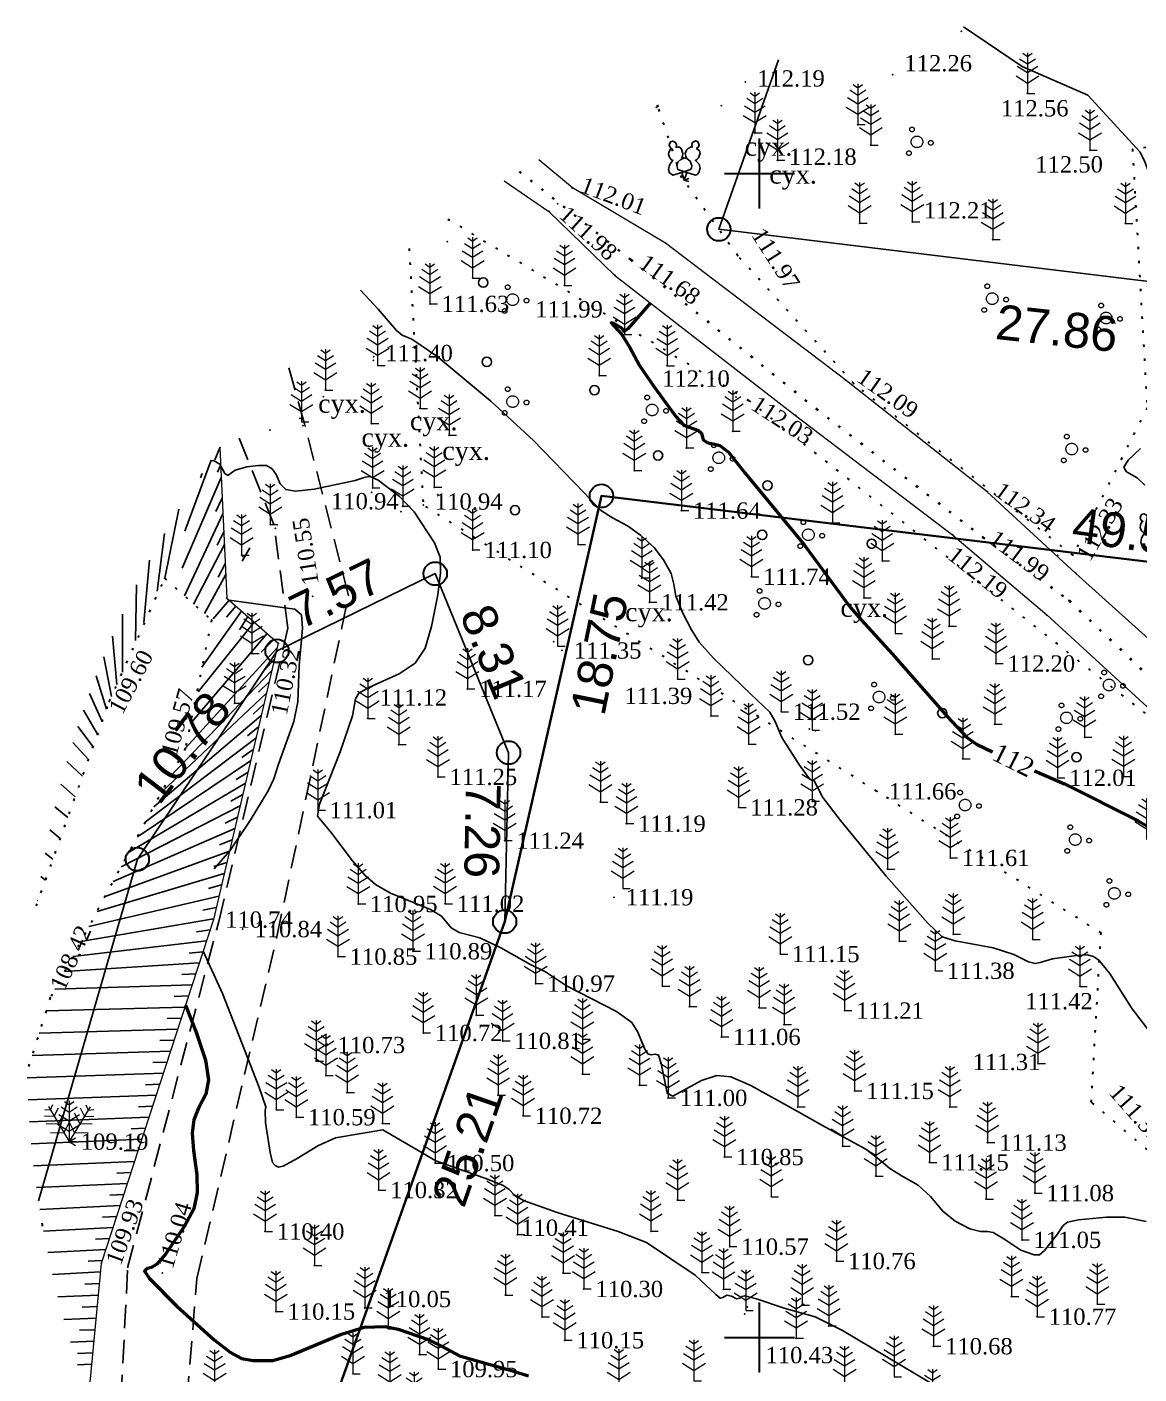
# Model space of a CAD drawing. Header units: millimetres. Extents: x 5405518.5 to 5405606.2, y 5524768.7 to 5524856.3.
# Drawn here: x 5405518.5 to 5405566.3, y 5524798.4 to 5524856.3 of the extents above; entities that cross this region are included whole.
import ezdxf
from ezdxf.enums import TextEntityAlignment as Align

# ---------------------------------------------------------------- set-up
doc = ezdxf.new("R2010")
doc.units = ezdxf.units.MM
for name, pattern in [('0', [0]), ('DASHEDX2', [1.5, 1, -0.5]), ('HIDDEN', [0.5, 0, -0.5]), ('суцільна', [50, 50, 0])]:
    doc.linetypes.add(name, pattern=pattern)
for name, color, linetype, lineweight in [('11900000', 1, 'Continuous', 30), ('31661000', 7, 'Continuous', 0), ('Контур', 7, 'HIDDEN', 30), ('рельеф', 7, 'Continuous', 0), ('ТОЧКИ', 7, 'Continuous', 30), ('усл. знак', 7, 'суцільна', 20)]:
    doc.layers.add(name, color=color, linetype=linetype, lineweight=lineweight)
for name, color, linetype in [('вис_1_1', 170, 'Continuous'), ('горизонт_1', 12, 'Continuous'), ('горизонтали', 42, 'Continuous'), ('дороги', 7, 'Continuous'), ('Ділянки_Межі', 10, 'Continuous'), ('надписи', 7, 'Continuous'), ('отметки', 7, 'Continuous'), ('промеры', 185, 'Continuous'), ('Растительность', 7, 'Continuous')]:
    doc.layers.add(name, color=color, linetype=linetype)
doc.styles.get("Standard").update_dxf_attribs({"font": 'arial.ttf'})
doc.styles.add('times', font='times.ttf')
doc.linetypes.add('канава 0', pattern='A,0.9,0,["|",Standard,S=0.25,R=0,X=0,Y=0],0.1', length=1)

# ---------------------------------------------------------------- blocks, each defined once
blk = doc.blocks.new('A$C2ACB5305')
at = {"layer": 'Растительность'}
blk.add_lwpolyline([(0.2, 0), (0.2, 0), (0, 0), (0, 0.35), (-0.4, 0.35), (-0.5, 0.5), (-0.5, 0.65), (-0.4, 0.8), (-0.3, 0.9), (-0.2, 0.95), (-0.25, 1), (-0.3, 1.1), (-0.3, 1.25), (-0.25, 1.35), (-0.15, 1.45), (-0.1, 1.45), (-0.15, 1.55), (-0.15, 1.65), (-0.05, 1.75), (0.05, 1.75), (0.15, 1.65), (0.15, 1.55), (0.1, 1.45), (0.25, 1.4), (0.3, 1.3), (0.3, 1.1), (0.25, 1), (0.2, 0.95), (0.4, 0.85), (0.5, 0.7), (0.5, 0.5), (0.45, 0.4), (0.4, 0.35), (0, 0.35)], dxfattribs=at)
blk = doc.blocks.new('A$C51FE15A3')
at = {"layer": 'Растительность', "color": 94, "lineweight": 0}
for points in [[(0, 1.75), (0, 0), (0.319, 0)], [(-0.447, 1.172), (0, 0.895), (0.447, 1.172)], [(-0.343, 1.489), (0, 1.267), (0.343, 1.489)], [(-0.201, 1.726), (0, 1.584), (0.201, 1.726)], [(-0.493, 0.753), (0, 0.444), (0.493, 0.753)]]:
    blk.add_lwpolyline(points, dxfattribs=at)
blk = doc.blocks.new('A$C72385B22')
at = {"layer": 'усл. знак'}
for centre, radius in [((-0.02, 1.49), 0.25), ((0, 0), 0.625), ((-1.29, -0.64), 0.25), ((1.28, -0.76), 0.25)]:
    blk.add_circle(centre, radius, dxfattribs=at)

msp = doc.modelspace()

# ---------------------------------------------------------------- linework, layer by layer
at = {"layer": '11900000', "color": 0, "linetype": '0', "lineweight": 15, "ltscale": 0.7}
for points in [[(5405550, 5524848.496), (5405550, 5524851.504)], [(5405550, 5524848.496), (5405550, 5524851.504)], [(5405550, 5524848.496), (5405550, 5524851.504)], [(5405550, 5524848.496), (5405550, 5524851.504)], [(5405550, 5524848.496), (5405550, 5524851.504)], [(5405550, 5524848.496), (5405550, 5524851.504)], [(5405550, 5524848.496), (5405550, 5524851.504)], [(5405550, 5524848.496), (5405550, 5524851.504)], [(5405548.496, 5524850), (5405551.504, 5524850)], [(5405548.496, 5524850), (5405551.504, 5524850)], [(5405548.496, 5524850), (5405551.504, 5524850)], [(5405548.496, 5524850), (5405551.504, 5524850)], [(5405548.496, 5524850), (5405551.504, 5524850)], [(5405548.496, 5524850), (5405551.504, 5524850)], [(5405548.496, 5524850), (5405551.504, 5524850)], [(5405548.496, 5524850), (5405551.504, 5524850)], [(5405550, 5524798.496), (5405550, 5524801.504)], [(5405550, 5524798.496), (5405550, 5524801.504)], [(5405550, 5524798.496), (5405550, 5524801.504)], [(5405550, 5524798.496), (5405550, 5524801.504)], [(5405550, 5524798.496), (5405550, 5524801.504)], [(5405550, 5524798.496), (5405550, 5524801.504)], [(5405550, 5524798.496), (5405550, 5524801.504)], [(5405550, 5524798.496), (5405550, 5524801.504)], [(5405548.496, 5524800), (5405551.504, 5524800)], [(5405548.496, 5524800), (5405551.504, 5524800)], [(5405548.496, 5524800), (5405551.504, 5524800)], [(5405548.496, 5524800), (5405551.504, 5524800)], [(5405548.496, 5524800), (5405551.504, 5524800)], [(5405548.496, 5524800), (5405551.504, 5524800)], [(5405548.496, 5524800), (5405551.504, 5524800)], [(5405548.496, 5524800), (5405551.504, 5524800)]]:
    msp.add_lwpolyline(points, dxfattribs=at)
at = {"layer": '11900000', "linetype": '0', "lineweight": 15, "ltscale": 0.7}
for points in [[(5405550, 5524848.496), (5405550, 5524851.504)], [(5405550, 5524848.496), (5405550, 5524851.504)], [(5405548.496, 5524850), (5405551.504, 5524850)], [(5405548.496, 5524850), (5405551.504, 5524850)], [(5405548.496, 5524850), (5405551.504, 5524850)], [(5405548.496, 5524850), (5405551.504, 5524850)], [(5405550, 5524798.496), (5405550, 5524801.504)], [(5405550, 5524798.496), (5405550, 5524801.504)], [(5405548.496, 5524800), (5405551.504, 5524800)], [(5405548.496, 5524800), (5405551.504, 5524800)], [(5405548.496, 5524800), (5405551.504, 5524800)], [(5405548.496, 5524800), (5405551.504, 5524800)]]:
    msp.add_lwpolyline(points, dxfattribs=at)
at = {"layer": '11900000', "color": 7}
for points in [[(5405550, 5524848.5, 0), (5405550, 5524851.5, 0)], [(5405550, 5524848.5, 0), (5405550, 5524851.5, 0)], [(5405548.5, 5524850, 0), (5405551.5, 5524850, 0)], [(5405548.5, 5524850, 0), (5405551.5, 5524850, 0)], [(5405550, 5524798.5, 0), (5405550, 5524801.5, 0)], [(5405550, 5524798.5, 0), (5405550, 5524801.5, 0)], [(5405548.5, 5524800, 0), (5405551.5, 5524800, 0)], [(5405548.5, 5524800, 0), (5405551.5, 5524800, 0)]]:
    msp.add_polyline3d(points, dxfattribs=at)
at = {"layer": '31661000', "color": 7, "lineweight": 20, "elevation": 2.35}
msp.add_lwpolyline([(5405526.82, 5524838.22), (5405527.11, 5524831.76), (5405529.32, 5524829.82)], dxfattribs=at)
at = {"layer": 'вис_1_1', "color": 7}
for p in [(5405541.96, 5524849.38, 112.01), (5405541.33, 5524848.71, 111.75), (5405540.95, 5524848.37, 111.98), (5405536.59, 5524847.07, 111.88), (5405545.96, 5524847.01, 111.95), (5405544.47, 5524846.3, 111.68), (5405537.67, 5524845.51, 111.83), (5405541.62, 5524845.19, 111.99), (5405543.77, 5524845.64, 111.98), (5405535.84, 5524844.4, 111.63), (5405544.2, 5524843.09, 112), (5405533.41, 5524841.97, 111.39), (5405546.03, 5524841.74, 112.1), (5405543.11, 5524841.32, 111.84), (5405553.67, 5524841.15, 112.19), (5405531.26, 5524840.42, 111.3), (5405548.99, 5524840.4, 112.08), (5405551.55, 5524839.61, 112.11), (5405552.44, 5524839.89, 111.85), (5405528.97, 5524838.98, 111.07), (5405530.38, 5524839.17, 111.27), (5405548.85, 5524838.93, 112.08), (5405526.82, 5524838.22, 111.04), (5405546.86, 5524838.21, 111.96), (5405544.62, 5524837.24, 111.71), (5405533.34, 5524836.31, 110.94), (5405536.17, 5524836.21, 111.1), (5405559.78, 5524836.33, 112.34), (5405534.6, 5524835.48, 110.96), (5405546.64, 5524835.52, 111.64), (5405529.2, 5524834.76, 110.87), (5405553.13, 5524835, 112.14), (5405558.29, 5524834.48, 112.19), (5405559.59, 5524834.38, 111.99), (5405527.79, 5524833.55, 110.89), (5405537.67, 5524833.83, 111.1), (5405542.2, 5524834.07, 111.35), (5405555.27, 5524833.36, 112.08), (5405524.45, 5524832.61, 110.27), (5405544.94, 5524832.63, 111.4), (5405549.65, 5524832.68, 111.74), (5405559.14, 5524832.45, 112.2), (5405563.59, 5524832.82, 112.26), (5405530.8, 5524831.83, 110.55), (5405527.11, 5524831.76, 110.55), (5405545.27, 5524831.58, 111.42), (5405554.48, 5524831.77, 112.07), (5405555.82, 5524831.74, 112.07), (5405563.3, 5524831.66, 112), (5405526.46, 5524830.82, 110.1), (5405562.34, 5524831.04, 112.25), (5405558.14, 5524830.55, 112.19), (5405529.32, 5524829.82, 110.32), (5405541.15, 5524829.89, 111.28), (5405541.52, 5524829.51, 111.35), (5405528.19, 5524829.38, 110.01), (5405557.42, 5524829.15, 112.12), (5405560.15, 5524828.95, 112.2), (5405537.45, 5524827.86, 111.17), (5405546.48, 5524828.28, 111.39), (5405522.07, 5524827.33, 109.6), (5405527.45, 5524827.24, 109.93), (5405547.91, 5524826.7, 111.36), (5405550.93, 5524826.88, 111.52), (5405533.17, 5524826.59, 111.12), (5405552.14, 5524826.14, 111.59), (5405552.39, 5524826.07, 111.55), (5405560.1, 5524826.34, 112.11), (5405534.5, 5524825.47, 111.2), (5405549.53, 5524825.49, 111.41), (5405555.83, 5524825.91, 111.78), (5405563.96, 5524825.78, 112.13), (5405525.33, 5524825.3, 109.57), (5405558.73, 5524824.86, 111.93), (5405536.18, 5524824.08, 111.25), (5405562.8, 5524824.04, 112.01), (5405565.63, 5524824.09, 112.09), (5405555.05, 5524823.46, 111.66), (5405531.03, 5524822.65, 111.01), (5405543.16, 5524823, 111.23), (5405549.1, 5524822.77, 111.28), (5405552.26, 5524823.03, 111.47), (5405544.28, 5524822.07, 111.19), (5405539.05, 5524821.34, 111.24), (5405558.19, 5524820.6, 111.61), (5405555.49, 5524820.12, 111.52), (5405532.76, 5524818.62, 110.95), (5405536.49, 5524818.63, 111.02), (5405543.75, 5524818.91, 111.19), (5405526.54, 5524817.95, 110.74), (5405527.8, 5524817.54, 110.84), (5405564.67, 5524817.38, 111.55), (5405556, 5524817.02, 111.42), (5405558.32, 5524817.32, 111.53), (5405561.73, 5524817.1, 111.55), (5405531.89, 5524816.36, 110.85), (5405535.11, 5524816.59, 110.89), (5405550.89, 5524816.47, 111.15), (5405557.55, 5524815.75, 111.38), (5405540.38, 5524815.2, 110.97), (5405545.82, 5524815.09, 111.14), (5405563.76, 5524815.08, 111.42), (5405519.53, 5524814.6, 108.42), (5405546.99, 5524814.21, 111.08), (5405549.98, 5524814.16, 111.14), (5405553.65, 5524814.04, 111.21), (5405537.83, 5524813.84, 110.93), (5405551.05, 5524813.44, 111.14), (5405535.55, 5524813.08, 110.72), (5405538.96, 5524812.74, 110.81), (5405548.36, 5524812.91, 111.06), (5405530.95, 5524811.87, 110.73), (5405561.96, 5524811.76, 111.31), (5405531.37, 5524811.25, 110.64), (5405542.39, 5524811.31, 110.76), (5405532.28, 5524810.52, 110.58), (5405538.77, 5524810.4, 110.66), (5405544.84, 5524810.83, 110.94), (5405554.08, 5524810.59, 111.15), (5405546.07, 5524810.29, 111), (5405551.64, 5524809.9, 111.01), (5405558.17, 5524809.9, 111.18), (5405564.25, 5524810.11, 111.31), (5405529.24, 5524809.78, 110.58), (5405530.1, 5524809.46, 110.59), (5405539.84, 5524809.52, 110.72), (5405533.8, 5524809.19, 110.5), (5405520.34, 5524808.41, 109.19), (5405553.57, 5524808.21, 110.98), (5405559.79, 5524808.37, 111.13), (5405548.49, 5524807.75, 110.85), (5405557.3, 5524807.52, 111.15), (5405536.06, 5524807.49, 110.5), (5405554.99, 5524806.93, 110.93), (5405533.63, 5524806.33, 110.32), (5405546.47, 5524805.9, 110.65), (5405550.5, 5524806.04, 110.82), (5405559.73, 5524805.94, 111.09), (5405561.82, 5524806.2, 111.08), (5405538.63, 5524805.23, 110.39), (5405528.76, 5524804.55, 110.4), (5405539.6, 5524804.42, 110.41), (5405545.33, 5524804.56, 110.53), (5405561.27, 5524804.19, 111.05), (5405548.71, 5524803.9, 110.57), (5405521.72, 5524803.17, 109.93), (5405530.88, 5524803.09, 110.25), (5405553.3, 5524803.28, 110.76), (5405524.34, 5524802.76, 110.04), (5405541.56, 5524802.76, 110.32), (5405547.52, 5524802.79, 110.51), (5405539.08, 5524801.82, 110.19), (5405542.45, 5524802.08, 110.3), (5405548.45, 5524802.07, 110.53), (5405560.82, 5524801.75, 110.81), (5405533.04, 5524801.27, 110.05), (5405549.47, 5524801.3, 110.48), (5405551.83, 5524801.39, 110.52), (5405564.51, 5524801.43, 110.86), (5405529.22, 5524801.11, 110.15), (5405540.65, 5524800.88, 110.15), (5405549.36, 5524801.01, 110.35), (5405561.92, 5524800.89, 110.77), (5405534.05, 5524800.37, 109.99), (5405552.97, 5524800.49, 110.48), (5405541.63, 5524799.88, 110.15), (5405551.57, 5524799.96, 110.43), (5405557.47, 5524799.62, 110.68), (5405535.39, 5524799.26, 109.95), (5405532.53, 5524798.44, 109.86), (5405536.2, 5524798.64, 109.95)]:
    msp.add_point(p, dxfattribs=at)
at = {"layer": 'горизонт_1', "color": 32}
for points in [[(5405566.37, 5524838.18, 112.5), (5405565.83, 5524837.68, 112.5), (5405565.65, 5524837.38, 112.5), (5405565.77, 5524837.19, 112.5), (5405566.22, 5524836.93, 112.5), (5405566.55, 5524836.61, 112.5)], [(5405526.421, 5524837.659, 111), (5405526.54, 5524837.67, 111), (5405526.82, 5524837.51, 111), (5405527.03, 5524837.11, 111), (5405527.16, 5524837.03, 111), (5405527.47, 5524837.25, 111), (5405527.97, 5524837.4, 111), (5405528.48, 5524837.46, 111), (5405528.82, 5524837.45, 111), (5405529.06, 5524837.32, 111), (5405529.23, 5524837.07, 111), (5405529.41, 5524836.67, 111), (5405529.65, 5524836.43, 111), (5405530.07, 5524836.35, 111), (5405530.87, 5524836.44, 111), (5405532.63, 5524836.81, 111), (5405533.06, 5524836.95, 111), (5405533.27, 5524836.99, 111), (5405533.62, 5524836.82, 111), (5405534.53, 5524836.12, 111), (5405535.16, 5524835.46, 111), (5405536.04, 5524834.14, 111), (5405536.28, 5524833.52, 111), (5405536.3, 5524832.84, 111), (5405536.18, 5524831.9, 111), (5405535.91, 5524830.54, 111), (5405535.63, 5524829.61, 111), (5405535.2, 5524828.97, 111), (5405534.52, 5524828.51, 111), (5405533.25, 5524827.93, 111), (5405532.79, 5524827.67, 111), (5405532.64, 5524827.43, 111), (5405532.52, 5524826.7, 111), (5405531.99, 5524825.16, 111), (5405531.09, 5524822.91, 111), (5405531.01, 5524822.39, 111), (5405531.58, 5524821.7, 111), (5405532.52, 5524820.47, 111), (5405533.06, 5524819.84, 111), (5405533.5, 5524819.45, 111), (5405534.15, 5524819.09, 111), (5405535.87, 5524818.38, 111), (5405536.34, 5524818.09, 111), (5405536.75, 5524817.6, 111), (5405537.1, 5524817.4, 111), (5405537.98, 5524817.16, 111), (5405538.89, 5524816.73, 111), (5405540.13, 5524816.03, 111), (5405540.8, 5524815.7, 111), (5405541.7, 5524815.1, 111), (5405543.85, 5524814, 111), (5405544.52, 5524813.53, 111), (5405544.77, 5524813.11, 111), (5405545.05, 5524812.41, 111), (5405545.2, 5524812.18, 111), (5405545.34, 5524812.14, 111), (5405545.53, 5524812.17, 111), (5405545.66, 5524812.12, 111), (5405545.78, 5524811.77, 111), (5405546.03, 5524810.49, 111), (5405546.28, 5524810.37, 111), (5405547.5, 5524811.03, 111), (5405548.17, 5524811.25, 111), (5405548.77, 5524811.2, 111), (5405549.63, 5524810.82, 111), (5405551.59, 5524809.73, 111), (5405552.71, 5524809.11, 111), (5405553.9, 5524808.44, 111), (5405554.57, 5524808.09, 111), (5405555.05, 5524807.72, 111), (5405555.6, 5524807.26, 111), (5405556.16, 5524806.91, 111), (5405556.82, 5524806.54, 111), (5405557.34, 5524806.05, 111), (5405557.87, 5524805.42, 111), (5405558.41, 5524804.99, 111), (5405559.04, 5524804.66, 111), (5405559.49, 5524804.55, 111), (5405559.79, 5524804.55, 111), (5405560.03, 5524804.5, 111), (5405560.5, 5524804.24, 111), (5405561.23, 5524803.75, 111), (5405561.8, 5524803.55, 111), (5405562.02, 5524803.55, 111), (5405562.24, 5524803.73, 111), (5405562.78, 5524804.42, 111), (5405563.04, 5524804.8, 111), (5405563.23, 5524804.95, 111), (5405563.7, 5524805.05, 111), (5405564.91, 5524805.17, 111), (5405565.69, 5524805.17, 111), (5405566.61, 5524804.98, 111)], [(5405527.214, 5524831.668, 33.481), (5405529.41, 5524831.37, 110.5), (5405530.03, 5524831.29, 110.5), (5405530.32, 5524831.04, 110.5), (5405530.37, 5524830.47, 110.5), (5405530.22, 5524828.87, 110.5), (5405530.16, 5524827.31, 110.5), (5405529.99, 5524826.46, 110.5), (5405529.34, 5524824.63, 110.5), (5405529.13, 5524823.99, 110.5), (5405528.89, 5524823.48, 110.5), (5405528.11, 5524822.21, 110.5), (5405527.24, 5524820.9, 110.5), (5405526.57, 5524820.13, 110.5)], [(5405526.099, 5524816.599, 110.5), (5405526.93, 5524814.78, 110.5), (5405528.49, 5524810.78, 110.5), (5405528.79, 5524809.91, 110.5), (5405528.76, 5524809.75, 110.5), (5405528.78, 5524809.23, 110.5), (5405528.97, 5524807.94, 110.5), (5405529.08, 5524807.51, 110.5), (5405529.19, 5524807.38, 110.5), (5405529.33, 5524807.32, 110.5), (5405529.54, 5524807.35, 110.5), (5405530.13, 5524807.68, 110.5), (5405531.02, 5524808.23, 110.5), (5405531.78, 5524808.57, 110.5), (5405533.82, 5524808.91, 110.5), (5405536.09, 5524807.58, 110.5), (5405538.35, 5524806.78, 110.5), (5405538.99, 5524806.53, 110.5), (5405539.24, 5524806.35, 110.5), (5405539.46, 5524806.12, 110.5), (5405539.86, 5524805.88, 110.5), (5405541.31, 5524805.36, 110.5), (5405543.93, 5524804.55, 110.5), (5405545.15, 5524804.08, 110.5), (5405547.24, 5524802.68, 110.5), (5405548.12, 5524801.84, 110.5), (5405548.31, 5524801.68, 110.5), (5405548.42, 5524801.71, 110.5), (5405548.59, 5524801.81, 110.5), (5405548.79, 5524801.77, 110.5), (5405549.01, 5524801.66, 110.5), (5405549.15, 5524801.68, 110.5), (5405549.24, 5524801.76, 110.5), (5405549.37, 5524801.79, 110.5), (5405549.87, 5524801.65, 110.5), (5405551.06, 5524801.26, 110.5), (5405552.39, 5524800.89, 110.5), (5405553.57, 5524800.29, 110.5), (5405557.31, 5524798.06, 110.5)]]:
    msp.add_polyline3d(points, dxfattribs=at)
at = {"layer": 'горизонтали', "color": 32}
for points in [[(5405558.768, 5524856.297, 112.5), (5405561.277, 5524854.602, 112.5), (5405564.097, 5524853.372, 112.5)], [(5405564.097, 5524853.372, 112.5), (5405566.347, 5524850.922, 112.5), (5405566.347, 5524850.922, 112.5), (5405566.557, 5524850.502, 112.5), (5405568.682, 5524844.934, 112.5)], [(5405532.859, 5524844.991, 111.5), (5405533.62, 5524844.17, 111.5), (5405534.41, 5524843.26, 111.5), (5405534.65, 5524843.06, 111.5), (5405535.06, 5524842.89, 111.5), (5405536.13, 5524842.16, 111.5), (5405538.45, 5524840.22, 111.5), (5405540.28, 5524838.54, 111.5), (5405542.46, 5524836.28, 111.5), (5405543.17, 5524835.54, 111.5), (5405543.68, 5524835.21, 111.5), (5405544.33, 5524834.86, 111.5), (5405544.89, 5524834.46, 111.5), (5405545.47, 5524833.93, 111.5), (5405545.88, 5524833.41, 111.5), (5405546.2, 5524832.82, 111.5), (5405546.32, 5524832.36, 111.5), (5405546.41, 5524831.85, 111.5), (5405546.71, 5524831.12, 111.5), (5405547.08, 5524830.4, 111.5), (5405547.41, 5524829.87, 111.5), (5405548.02, 5524829.18, 111.5), (5405549.63, 5524827.63, 111.5), (5405550.44, 5524826.86, 111.5), (5405550.67, 5524826.46, 111.5), (5405550.95, 5524825.77, 111.5), (5405551.71, 5524824.58, 111.5), (5405552.15, 5524823.99, 111.5), (5405552.26, 5524823.93, 111.5), (5405552.35, 5524823.91, 111.5), (5405552.72, 5524823.2, 111.5), (5405553.47, 5524822.2, 111.5), (5405555.44, 5524819.81, 111.5), (5405557.23, 5524817.8, 111.5), (5405557.85, 5524817.21, 111.5), (5405558.41, 5524817.03, 111.5), (5405560.04, 5524816.73, 111.5), (5405560.92, 5524816.45, 111.5), (5405561.56, 5524816.13, 111.5), (5405561.84, 5524816.06, 111.5), (5405562.06, 5524816.1, 111.5), (5405562.59, 5524816.26, 111.5), (5405563.61, 5524816.41, 111.5), (5405564.07, 5524816.43, 111.5), (5405564.35, 5524816.37, 111.5), (5405564.58, 5524816.21, 111.5), (5405565.04, 5524815.65, 111.5), (5405566.01, 5524814.12, 111.5), (5405567.1, 5524812.7, 111.5)]]:
    msp.add_polyline3d(points, dxfattribs=at)
at = {"layer": 'горизонтали', "color": 32, "lineweight": 50}
for points in [[(5405545.314, 5524844.444, 112), (5405545.31, 5524844.44, 112), (5405544.36, 5524843.34, 112), (5405544.18, 5524843.21, 112), (5405544.08, 5524843.35, 112), (5405543.74, 5524843.55, 112), (5405543.63, 5524843.59, 112), (5405543.75, 5524843.44, 112), (5405544.09, 5524843.08, 112), (5405544.43, 5524842.53, 112), (5405544.84, 5524841.75, 112), (5405545.47, 5524840.83, 112), (5405546.41, 5524839.56, 112), (5405546.73, 5524839.21, 112), (5405546.97, 5524839.1, 112), (5405547.37, 5524838.96, 112), (5405547.51, 5524838.84, 112), (5405547.58, 5524838.56, 112), (5405547.75, 5524838.45, 112), (5405548.3, 5524838.31, 112), (5405548.67, 5524838.03, 112), (5405549.37, 5524837.14, 112), (5405551.93, 5524834.04, 112), (5405553.89, 5524831.37, 112), (5405554.37, 5524830.83, 112), (5405555.69, 5524829.37, 112), (5405558.07, 5524826.66, 112), (5405558.89, 5524825.79, 112), (5405559.32, 5524825.48, 112), (5405560.001, 5524825.154, 112)], [(5405561.813, 5524824.342, 112), (5405563.1, 5524823.78, 112), (5405566.26, 5524822.19, 112), (5405568.39, 5524820.97, 112), (5405570.19, 5524820, 112), (5405571.12, 5524819.59, 112), (5405571.87, 5524819.41, 112), (5405572.64, 5524819.39, 112), (5405573.59, 5524819.47, 112), (5405574.15, 5524819.57, 112), (5405574.601, 5524819.801, 1.98)], [(5405525.339, 5524814.267, 110), (5405525.79, 5524813.11, 110), (5405526.2, 5524811.91, 110), (5405526.33, 5524811.06, 110), (5405526.21, 5524810.45, 110), (5405525.9, 5524809.85, 110), (5405525.7, 5524809.35, 110), (5405525.63, 5524808.77, 110), (5405525.68, 5524808.03, 110), (5405525.82, 5524806.99, 110), (5405525.84, 5524806.22, 110), (5405525.69, 5524805.53, 110), (5405525.3, 5524804.78, 110), (5405524.48, 5524803.58, 110), (5405524.11, 5524803.15, 110), (5405523.88, 5524803, 110), (5405523.66, 5524802.95, 110), (5405523.58, 5524802.85, 110), (5405523.79, 5524802.53, 110), (5405524.96, 5524801.34, 110), (5405526.57, 5524799.9, 110), (5405527.27, 5524799.35, 110), (5405527.75, 5524799.1, 110), (5405528.25, 5524799.01, 110), (5405529.09, 5524799.01, 110), (5405529.83, 5524799.22, 110), (5405532, 5524800.12, 110), (5405533.02, 5524800.44, 110), (5405533.91, 5524800.47, 110), (5405534.47, 5524800.35, 110), (5405535.77, 5524799.91, 110), (5405536.37, 5524799.61, 110), (5405537.11, 5524799.21, 110), (5405539.38, 5524798.57, 110), (5405540.08, 5524798.35, 110)]]:
    msp.add_polyline3d(points, dxfattribs=at)
at = {"layer": 'дороги', "color": 7, "linetype": 'DASHEDX2', "elevation": -4.01}
for points in [[(5405524.799, 5524789.866), (5405525.826, 5524802.527), (5405529.264, 5524817.215), (5405532.34, 5524831.864), (5405530.45, 5524839.248), (5405529.73, 5524841.836)], [(5405522.42, 5524794.402), (5405522.854, 5524802.993), (5405526.764, 5524817.865), (5405529.737, 5524830.466), (5405529.14, 5524834.922), (5405527.461, 5524839.087)]]:
    msp.add_lwpolyline(points, dxfattribs=at)
at = {"layer": 'Ділянки_Межі', "lineweight": 25}
for points in [[(5405595.095, 5524841.925), (5405575.905, 5524844.251), (5405548.251, 5524847.603), (5405550.819, 5524854.884)], [(5405519.02, 5524805.864), (5405523.27, 5524820.54), (5405529.27, 5524829.49), (5405536.07, 5524832.81), (5405539.22, 5524825.12), (5405539.05, 5524817.86), (5405543.205, 5524836.148), (5405592.364, 5524830.229), (5405603.212, 5524828.923)]]:
    msp.add_lwpolyline(points, dxfattribs=at)
at = {"layer": 'Ділянки_Межі'}
for points in [[(5405548.251, 5524847.603), (5405550.819, 5524854.884)], [(5405578.442, 5524853.44), (5405575.905, 5524844.251), (5405548.251, 5524847.603)]]:
    msp.add_lwpolyline(points, dxfattribs=at)
at = {"layer": 'Ділянки_Межі', "lineweight": 35}
msp.add_lwpolyline([(5405530.61, 5524794.1), (5405539.05, 5524817.86), (5405543.205, 5524836.148), (5405592.364, 5524830.229), (5405582.792, 5524788.106)], close=True, dxfattribs=at)
at = {"layer": 'Контур', "color": 7, "linetype": 'HIDDEN'}
for points, elevation in [([(5405576.623, 5524854.104), (5405575.53, 5524852.21), (5405566.02, 5524851.04), (5405566.65, 5524839.94)], 113.34), ([(5405549.066, 5524846.47), (5405546.655, 5524849.822), (5405545.645, 5524852.849), (5405545.574, 5524853.081)], 111.97), ([(5405536.604, 5524848.044), (5405549.526, 5524840.253), (5405566.775, 5524826.641)], 111.797), ([(5405534.948, 5524846.778), (5405535.552, 5524835.76)], 111.797), ([(5405563.461, 5524833.605), (5405563.461, 5524833.605), (5405554.047, 5524840.976), (5405549.066, 5524846.47)], 112.268), ([(5405566.65, 5524839.94), (5405563.461, 5524833.605)], 113.34), ([(5405597.27, 5524792.74), (5405586.81, 5524797.38), (5405574.88, 5524801.07), (5405564.25, 5524810.11), (5405564.67, 5524817.38), (5405535.552, 5524835.76)], 109.7), ([(5405524.45, 5524832.61), (5405526.46, 5524830.82), (5405525.33, 5524825.3), (5405519.53, 5524814.6), (5405518.527, 5524811.415)], 100.01), ([(5405518.928, 5524818.533), (5405522.07, 5524827.33), (5405524.45, 5524832.61)], 100.01)]:
    msp.add_lwpolyline(points, dxfattribs=dict(at, elevation=elevation))
at = {"layer": 'отметки', "color": 7}
for p in [(5405558.67, 5524856.11, 112.5), (5405549.394, 5524853.935, 112.194), (5405555.72, 5524854.24, 112.26), (5405561.51, 5524853.44, 112.56), (5405545.565, 5524852.849, 112.152), (5405548.357, 5524852.909, 112.185), (5405554.22, 5524852.1, 112.27), (5405549.794, 5524851.743, 112.119), (5405554.78, 5524851.22, 112.25), (5405564.19, 5524851, 112.5), (5405566.031, 5524851.04, 112.487), (5405550.764, 5524850.573, 112.18), (5405546.766, 5524849.717, 112.189), (5405554.3, 5524847.867, 112.14), (5405556.56, 5524847.92, 112.21), (5405565.72, 5524847.86, 112.39), (5405560.02, 5524847.16, 112.32), (5405549.066, 5524846.47, 111.97), (5405533.416, 5524842.137, 111.4), (5405531.351, 5524840.7, 111.244), (5405554.047, 5524840.976, 112.092), (5405549.526, 5524840.253, 112.032), (5405530.261, 5524839.483, 111.203), (5405535.416, 5524839.911, 111.258), (5405533.319, 5524839.26, 111.124), (5405536.659, 5524838.754, 111.166), (5405533.375, 5524836.492, 110.904), (5405536.026, 5524836.522, 111.07), (5405534.673, 5524835.704, 110.919), (5405535.552, 5524835.76, 110.943), (5405528.981, 5524834.922, 110.895), (5405527.748, 5524833.607, 110.85), (5405562.803, 5524833.599, 112.199), (5405563.461, 5524833.605, 112.335)]:
    msp.add_point(p, dxfattribs=at)
at = {"layer": 'Растительность', "color": 7}
for centre in [(5405538.129, 5524845.316), (5405538.28, 5524841.905), (5405542.907, 5524840.693), (5405545.638, 5524837.888), (5405550.341, 5524836.6), (5405539.494, 5524835.538), (5405550.113, 5524834.477), (5405554.816, 5524834.098), (5405552.085, 5524829.096), (5405557.85, 5524826.822), (5405563.615, 5524824.927)]:
    msp.add_circle(centre, 0.2, dxfattribs=at)
at = {"layer": 'рельеф', "color": 7, "lineweight": -2}
for p, q in [((5405526.82, 5524838.22, -7.09), (5405526.599, 5524837.697, 2.894)), ((5405526.442, 5524837.689, -2.07), (5405525.313, 5524834.64, 99.91)), ((5405526.048, 5524837.116, -0.647), (5405525.979, 5524836.928, 2.894)), ((5405526.837, 5524837.456, 7.34), (5405526.711, 5524837.17, 12.33)), ((5405526.878, 5524836.938, 2.35), (5405525.194, 5524833.051, 75.805)), ((5405526.918, 5524836.048, 2.35), (5405526.649, 5524835.476, 12.33)), ((5405525.057, 5524835.582, 14.163), (5405524.45, 5524832.61, 100.01)), ((5405526.948, 5524835.376, 20.454), (5405525.289, 5524831.863, 88.572)), ((5405524.434, 5524834.54, 20.005), (5405524.121, 5524832.056, 86.257)), ((5405526.982, 5524834.606, 2.35), (5405526.697, 5524834.034, 12.33)), ((5405527.007, 5524834.063, 24.931), (5405525.689, 5524831.506, 69.602)), ((5405528.099, 5524833.923, 2.35), (5405527.779, 5524833.353, 12.329)), ((5405523.79, 5524833.39, 29.747), (5405523.549, 5524830.714, 99.91)), ((5405527.044, 5524833.237, 2.35), (5405526.741, 5524832.666, 12.329)), ((5405527.065, 5524832.768, 30.909), (5405526.151, 5524831.095, 60.172)), ((5405523.238, 5524832.333, 37.325), (5405523.191, 5524829.936, 99.91)), ((5405527.214, 5524831.668, 33.481), (5405526.53, 5524830.871, 60.759)), ((5405527.507, 5524831.412, 2.35), (5405527.105, 5524830.939, 12.328)), ((5405522.628, 5524831.076, 42.952), (5405522.629, 5524828.576, 99.91)), ((5405528.282, 5524830.731, 16.765), (5405525.883, 5524827.74, 109.57)), ((5405527.742, 5524831.205, 24.9), (5405526.044, 5524828.79, 100.01)), ((5405528.016, 5524830.964, 2.35), (5405527.661, 5524830.396, 12.328)), ((5405522.201, 5524830.132, 50.009), (5405522.393, 5524828.052, 99.91)), ((5405528.845, 5524830.237, 8.786), (5405525.548, 5524826.367, 100.01)), ((5405529.274, 5524829.623, 2.35), (5405525.33, 5524825.3, 100.01)), ((5405529.132, 5524829.985, 2.35), (5405528.593, 5524829.431, 12.328)), ((5405521.824, 5524829.243, 56.454), (5405522.157, 5524827.529, 99.91)), ((5405529.16, 5524829.138, 2.35), (5405528.719, 5524828.653, 12.328)), ((5405521.497, 5524828.427, 61.547), (5405521.948, 5524826.995, 99.91)), ((5405529.047, 5524828.653, 2.35), (5405524.668, 5524824.075, 99.91)), ((5405528.933, 5524828.168, 2.35), (5405528.479, 5524827.716, 12.329)), ((5405521.208, 5524827.661, 65.688), (5405521.754, 5524826.454, 99.91)), ((5405528.819, 5524827.683, 2.35), (5405524.32, 5524823.433, 99.91)), ((5405528.706, 5524827.198, 2.35), (5405528.239, 5524826.78, 12.33)), ((5405520.95, 5524826.941, 68.463), (5405521.561, 5524825.914, 99.91)), ((5405528.592, 5524826.713, 2.35), (5405523.972, 5524822.791, 99.91)), ((5405520.714, 5524826.243, 70.538), (5405521.368, 5524825.373, 99.91)), ((5405528.479, 5524826.228, 2.35), (5405528, 5524825.843, 12.331)), ((5405520.494, 5524825.555, 72.751), (5405521.175, 5524824.833, 99.91)), ((5405528.365, 5524825.743, 2.35), (5405523.625, 5524822.149, 99.91)), ((5405528.252, 5524825.258, 2.35), (5405527.76, 5524824.907, 12.332)), ((5405520.247, 5524824.735, 75.329), (5405520.918, 5524824.115, 99.91)), ((5405528.138, 5524824.773, 2.35), (5405523.277, 5524821.506, 99.91)), ((5405519.979, 5524823.767, 78.494), (5405520.599, 5524823.222, 99.91)), ((5405527.911, 5524823.803, 2.35), (5405522.929, 5524820.864, 99.91)), ((5405528.024, 5524824.288, 2.35), (5405527.521, 5524823.97, 12.332)), ((5405527.797, 5524823.318, 2.35), (5405527.281, 5524823.034, 12.333)), ((5405519.732, 5524822.788, 82.006), (5405520.28, 5524822.328, 99.91)), ((5405527.684, 5524822.833, 2.35), (5405522.581, 5524820.222, 99.91)), ((5405527.57, 5524822.348, 2.35), (5405527.042, 5524822.097, 12.333)), ((5405519.507, 5524821.8, 85.826), (5405519.96, 5524821.434, 99.91)), ((5405527.456, 5524821.863, 2.35), (5405522.233, 5524819.58, 99.91)), ((5405527.229, 5524820.893, 2.35), (5405521.886, 5524818.937, 99.91)), ((5405527.343, 5524821.378, 2.35), (5405526.802, 5524821.161, 12.333)), ((5405519.303, 5524820.802, 89.924), (5405519.641, 5524820.541, 99.91)), ((5405527.116, 5524820.408, 2.35), (5405526.563, 5524820.224, 12.333)), ((5405519.121, 5524819.796, 94.27), (5405519.322, 5524819.647, 99.91)), ((5405527.002, 5524819.923, 2.35), (5405521.538, 5524818.295, 99.91)), ((5405526.888, 5524819.438, 2.35), (5405526.323, 5524819.288, 12.333)), ((5405518.963, 5524818.782, 98.85), (5405519.002, 5524818.753, 99.91)), ((5405526.775, 5524818.953, 2.35), (5405521.19, 5524817.653, 99.91)), ((5405526.548, 5524817.983, 2.35), (5405520.842, 5524817.011, 99.91)), ((5405526.661, 5524818.468, 2.35), (5405526.084, 5524818.351, 12.333)), ((5405526.396, 5524817.508, 2.35), (5405525.81, 5524817.424, 12.332)), ((5405526.241, 5524817.035, 2.35), (5405520.494, 5524816.369, 99.91)), ((5405526.087, 5524816.561, 2.35), (5405525.497, 5524816.508, 12.332)), ((5405525.933, 5524816.087, 2.35), (5405520.146, 5524815.726, 99.91)), ((5405525.778, 5524815.614, 2.35), (5405525.184, 5524815.592, 12.332)), ((5405525.624, 5524815.14, 2.35), (5405519.732, 5524814.962, 99.91)), ((5405525.469, 5524814.667, 2.35), (5405524.859, 5524814.651, 12.331)), ((5405525.315, 5524814.193, 2.35), (5405519.357, 5524814.032, 99.91)), ((5405525.16, 5524813.719, 2.35), (5405524.551, 5524813.702, 12.331)), ((5405525.006, 5524813.246, 2.35), (5405519.055, 5524813.071, 99.91)), ((5405524.851, 5524812.772, 2.35), (5405524.243, 5524812.754, 12.331)), ((5405524.697, 5524812.299, 2.35), (5405518.752, 5524812.11, 99.91)), ((5405524.543, 5524811.825, 2.35), (5405523.935, 5524811.805, 12.331)), ((5405524.388, 5524811.351, 2.35), (5405518.535, 5524811.152, 98.506)), ((5405524.079, 5524810.404, 2.35), (5405518.575, 5524810.203, 92.876)), ((5405524.234, 5524810.878, 2.35), (5405523.626, 5524810.856, 12.332)), ((5405523.925, 5524809.931, 2.35), (5405523.318, 5524809.908, 12.332)), ((5405523.77, 5524809.457, 2.35), (5405518.635, 5524809.257, 86.899)), ((5405523.616, 5524808.983, 2.35), (5405523.01, 5524808.959, 12.332)), ((5405523.461, 5524808.51, 2.35), (5405518.715, 5524808.314, 80.574)), ((5405523.153, 5524807.563, 2.35), (5405518.815, 5524807.373, 73.903)), ((5405523.307, 5524808.036, 2.35), (5405522.702, 5524808.011, 12.332)), ((5405522.998, 5524807.089, 2.35), (5405522.393, 5524807.062, 12.332)), ((5405522.844, 5524806.615, 2.35), (5405518.936, 5524806.436, 66.884)), ((5405522.689, 5524806.142, 2.35), (5405522.085, 5524806.113, 12.332)), ((5405522.535, 5524805.668, 2.35), (5405519.077, 5524805.501, 59.518)), ((5405522.38, 5524805.195, 2.35), (5405521.777, 5524805.165, 12.332)), ((5405522.226, 5524804.721, 2.35), (5405519.238, 5524804.569, 51.804)), ((5405522.071, 5524804.248, 2.35), (5405521.469, 5524804.216, 12.332)), ((5405521.917, 5524803.774, 2.35), (5405519.419, 5524803.641, 43.74)), ((5405521.763, 5524803.3, 2.35), (5405521.16, 5524803.268, 12.332)), ((5405521.685, 5524802.811, 2.35), (5405519.623, 5524802.703, 36.112)), ((5405521.637, 5524802.315, 2.35), (5405521.017, 5524802.285, 12.331)), ((5405521.589, 5524801.819, 2.35), (5405519.855, 5524801.74, 29.788)), ((5405521.54, 5524801.323, 2.35), (5405520.899, 5524801.296, 12.329)), ((5405521.492, 5524800.827, 2.35), (5405520.111, 5524800.773, 23.503)), ((5405521.444, 5524800.332, 2.35), (5405520.785, 5524800.307, 12.328)), ((5405521.396, 5524799.836, 2.35), (5405520.394, 5524799.797, 17.691)), ((5405521.299, 5524798.844, 2.35), (5405520.702, 5524798.819, 11.699)), ((5405521.347, 5524799.34, 2.35), (5405520.703, 5524799.314, 12.329))]:
    msp.add_line(p, q, dxfattribs=at)
at = {"layer": 'рельеф', "color": 7, "linetype": 'канава 0'}
for points, elevation in [([(5405563.58, 5524832.81), (5405559.78, 5524836.33), (5405553.67, 5524841.15), (5405545.96, 5524847.01), (5405541.96, 5524849.39), (5405540.512, 5524850.582)], 0.95), ([(5405539.035, 5524849.691), (5405540.95, 5524848.37), (5405543.77, 5524845.64), (5405551.55, 5524839.61), (5405558.29, 5524834.48), (5405562.34, 5524831.04)], 3.1), ([(5405605.086, 5524801.882), (5405598.12, 5524805.19), (5405586.52, 5524812.54), (5405575.06, 5524822.5), (5405563.58, 5524832.81)], 2.6), ([(5405562.34, 5524831.04), (5405574.94, 5524819.49), (5405585.76, 5524810.47), (5405597.15, 5524803.55), (5405604.549, 5524799.923)], 1.98)]:
    msp.add_lwpolyline(points, dxfattribs=dict(at, elevation=elevation))
at = {"layer": 'рельеф', "color": 7, "linetype": 'HIDDEN', "lineweight": 40, "elevation": 110.95}
msp.add_lwpolyline([(5405539.687, 5524850.094), (5405544.47, 5524846.3), (5405552.44, 5524839.89), (5405559.59, 5524834.38), (5405563.3, 5524831.66), (5405574.82, 5524820.67), (5405586.2, 5524811.28), (5405597.55, 5524804.25), (5405604.78, 5524800.722)], dxfattribs=at)
at = {"layer": 'рельеф', "color": 7, "lineweight": 20, "ltscale": 2}
for points, elevation in [([(5405526.82, 5524838.22), (5405527.11, 5524831.76), (5405529.32, 5524829.82), (5405526.54, 5524817.95), (5405521.72, 5524803.17), (5405521.166, 5524797.478)], 2.35), ([(5405526.811, 5524838.209), (5405526.82, 5524838.22)], -7.09)]:
    msp.add_lwpolyline(points, dxfattribs=dict(at, elevation=elevation))
at = {"layer": 'ТОЧКИ'}
for centre in [(5405548.251, 5524847.603), (5405543.205, 5524836.148), (5405536.07, 5524832.81), (5405529.27, 5524829.49), (5405539.22, 5524825.12), (5405523.27, 5524820.54), (5405539.05, 5524817.86)]:
    msp.add_circle(centre, 0.5, dxfattribs=at)
msp.add_arc((5405518.7, 5524804.761), 0.5, 2.40158, 17.59045, dxfattribs=at)

# ---------------------------------------------------------------- block references
at = {"layer": 'Растительность', "color": 7}
for p in [(5405561.51, 5524853.44, 112.56), (5405554.22, 5524852.1, 112.27), (5405549.794, 5524851.743, 112.119), (5405554.78, 5524851.22, 112.25), (5405564.19, 5524851, 112.5), (5405550.764, 5524850.573, 112.18), (5405554.3, 5524847.867, 112.14), (5405556.56, 5524847.92, 112.21), (5405565.72, 5524847.86, 112.39), (5405560.02, 5524847.16, 112.32), (5405537.67, 5524845.51, 110.83), (5405541.62, 5524845.19, 110.99), (5405535.84, 5524844.4, 111.63), (5405544.2, 5524843.09, 111), (5405533.591, 5524841.748, 110.35), (5405546.03, 5524841.74, 111.1), (5405543.11, 5524841.32, 110.84), (5405531.351, 5524840.7, 111.244), (5405535.416, 5524839.911, 111.258), (5405530.319, 5524839.331, 111.203), (5405533.319, 5524839.26, 111.124), (5405536.659, 5524838.754, 111.166), (5405548.85, 5524838.93, 111.08), (5405546.86, 5524838.21, 110.96), (5405544.62, 5524837.24, 110.71), (5405533.375, 5524836.492, 110.904), (5405536.026, 5524836.522, 111.07), (5405534.673, 5524835.704, 110.919), (5405546.64, 5524835.52, 110.64), (5405528.981, 5524834.922, 110.895), (5405553.13, 5524835, 111.14), (5405527.748, 5524833.607, 110.85), (5405537.67, 5524833.83, 110.1), (5405542.2, 5524834.07, 110.35), (5405555.27, 5524833.36, 111.08), (5405544.94, 5524832.63, 110.4), (5405549.65, 5524832.68, 110.74), (5405545.27, 5524831.58, 110.42), (5405554.48, 5524831.77, 111.07), (5405555.82, 5524830.24, 111.07), (5405558.14, 5524830.55, 111.19), (5405541.326, 5524829.7), (5405528.19, 5524829.38, 109.01), (5405557.42, 5524829.15, 111.12), (5405560.15, 5524828.95, 111.2), (5405537.45, 5524827.86, 110.17), (5405546.48, 5524828.28, 110.39), (5405527.45, 5524827.24, 108.93), (5405533.17, 5524826.59, 110.12), (5405547.91, 5524826.7, 110.36), (5405550.93, 5524826.88, 110.52), (5405552.256, 5524826.087), (5405560.1, 5524826.34, 111.11), (5405534.5, 5524825.47, 110.2), (5405549.53, 5524825.49, 110.41), (5405555.83, 5524825.91, 110.78), (5405563.96, 5524825.78, 111.13), (5405558.73, 5524824.86, 110.93), (5405536.18, 5524824.08, 110.25), (5405562.8, 5524824.04, 111.01), (5405565.63, 5524824.09, 111.09), (5405531.03, 5524822.65, 110.01), (5405543.16, 5524823, 110.23), (5405549.1, 5524822.77, 110.28), (5405552.26, 5524823.03, 110.47), (5405544.28, 5524822.07, 110.19), (5405566.62, 5524821.41, 110.96), (5405539.05, 5524821.34, 110.24), (5405558.19, 5524820.6, 110.61), (5405555.49, 5524820.12, 110.52), (5405544.124, 5524819.286, 110.19), (5405532.76, 5524818.62, 109.95), (5405536.49, 5524818.63, 110.02), (5405556, 5524817.02, 110.42), (5405558.32, 5524817.32, 110.53), (5405561.73, 5524817.1, 110.55), (5405531.89, 5524816.36, 109.85), (5405535.11, 5524816.59, 109.89), (5405550.89, 5524816.47, 110.15), (5405557.55, 5524815.75, 110.38), (5405540.38, 5524815.2, 109.97), (5405545.82, 5524815.09, 110.14), (5405563.76, 5524815.08, 110.42), (5405546.99, 5524814.21, 110.08), (5405549.98, 5524814.16, 110.14), (5405553.65, 5524814.04, 110.21), (5405537.83, 5524813.84, 109.93), (5405551.05, 5524813.44, 110.14), (5405535.55, 5524813.08, 109.72), (5405538.96, 5524812.74, 109.81), (5405542.387, 5524812.808, 109.764), (5405548.36, 5524812.91, 110.06), (5405530.95, 5524811.87, 109.73), (5405561.96, 5524811.76, 110.31), (5405531.37, 5524811.25, 109.64), (5405542.39, 5524811.31, 109.76), (5405532.28, 5524810.52, 109.58), (5405538.77, 5524810.4, 109.66), (5405544.84, 5524810.83, 109.94), (5405554.08, 5524810.59, 110.15), (5405546.07, 5524810.29, 110), (5405551.64, 5524809.9, 110.01), (5405558.17, 5524809.9, 110.18), (5405529.24, 5524809.78, 109.58), (5405530.1, 5524809.46, 109.59), (5405539.84, 5524809.52, 109.72), (5405533.8, 5524809.19, 109.5), (5405520.34, 5524808.41, 108.19), (5405553.57, 5524808.21, 109.98), (5405559.79, 5524808.37, 110.13), (5405548.49, 5524807.75, 109.85), (5405557.3, 5524807.52, 110.15), (5405536.06, 5524807.49, 109.5), (5405554.99, 5524806.93, 109.93), (5405533.63, 5524806.33, 109.32), (5405546.47, 5524805.9, 109.65), (5405550.5, 5524806.04, 109.82), (5405559.73, 5524805.94, 110.09), (5405561.82, 5524806.2, 110.08), (5405538.63, 5524805.23, 109.39), (5405528.76, 5524804.55, 109.4), (5405539.6, 5524804.42, 109.41), (5405545.33, 5524804.56, 109.53), (5405561.27, 5524804.19, 110.05), (5405548.71, 5524803.9, 109.57), (5405530.88, 5524803.09, 109.25), (5405553.3, 5524803.28, 109.76), (5405541.56, 5524802.76, 109.32), (5405547.52, 5524802.79, 109.51), (5405539.08, 5524801.82, 109.19), (5405542.45, 5524802.08, 109.3), (5405548.45, 5524802.07, 109.53), (5405560.82, 5524801.75, 109.81), (5405533.04, 5524801.27, 109.05), (5405549.405, 5524801.158), (5405551.83, 5524801.39, 109.52), (5405564.51, 5524801.43, 109.86), (5405529.22, 5524801.11, 109.15), (5405540.65, 5524800.88, 109.15), (5405561.92, 5524800.89, 109.77), (5405534.05, 5524800.37, 108.99), (5405552.97, 5524800.49, 109.48), (5405541.63, 5524799.88, 109.15), (5405551.57, 5524799.96, 109.43), (5405557.47, 5524799.62, 109.68), (5405535.39, 5524799.26, 108.95), (5405532.53, 5524798.44, 108.86), (5405536.2, 5524798.64, 108.95), (5405555.78, 5524798.31, 109.43), (5405526.59, 5524797.71, 108.91), (5405543.95, 5524797.75, 109.11), (5405547.18, 5524798.14, 109.26), (5405553.65, 5524797.88, 109.39), (5405534.11, 5524797.65, 108.87), (5405535.16, 5524796.77, 108.8), (5405557.43, 5524796.89, 109.39)]:
    msp.add_blockref('A$C51FE15A3', p, dxfattribs=at)
for name, p, rotation in [('A$C2ACB5305', (5405546.766, 5524849.717, 112.189), 18.10501793387593), ('A$C2ACB5305', (5405546.766, 5524849.717, 112.189), 342.5093486713702), ('A$C2ACB5305', (5405567.07, 5524833.73, 111.44), 20.53509618729167), ('A$C51FE15A3', (5405520.34, 5524808.41, 108.19), 30.51161881972556), ('A$C51FE15A3', (5405520.34, 5524808.41, 108.19), 328.9323150610095)]:
    msp.add_blockref(name, p, dxfattribs=dict(at, rotation=rotation))
at = {"layer": 'усл. знак', "color": 7, "linetype": 'суцільна', "lineweight": 13, "xscale": 0.3999999998750298, "yscale": 0.3999999998750298, "zscale": 0.3999999998750298, "rotation": 265.3647753868261}
for p in [(5405556.762, 5524851.36), (5405539.394, 5524844.581), (5405559.995, 5524844.623), (5405564.889, 5524843.793), (5405539.394, 5524840.201), (5405545.386, 5524839.844), (5405563.412, 5524838.163), (5405548.248, 5524837.788), (5405552.094, 5524834.481), (5405550.216, 5524831.532), (5405565.018, 5524828.027, 111.797), (5405555.135, 5524827.51), (5405563.184, 5524826.617), (5405558.831, 5524822.869), (5405563.562, 5524821.384), (5405565.243, 5524819.074)]:
    msp.add_blockref('A$C72385B22', p, dxfattribs=at)

# ---------------------------------------------------------------- texts
at = {"layer": 'вис_1_1', "color": 7, "style": 'times'}
for s, rotation, p in [('112.01', 339.25364, (5405542.364, 5524849.553, 112.01)), ('111.98', 317.93149, (5405541.566, 5524848.413, 111.98)), ('111.68', 324.29078, (5405544.97, 5524846.3, 111.68)), ('112.34', 324.39725, (5405560.231, 5524836.512, 112.34)), ('110.55', 99.01969, (5405530.722, 5524832.324, 110.55)), ('111.99', 323.15563, (5405559.999, 5524834.456, 111.99)), ('112.19', 321.41706, (5405558.241, 5524833.767, 112.19)), ('110.32', 78.5582, (5405529.341, 5524826.752, 110.32)), ('109.60', 62.11103, (5405522.313, 5524826.876, 109.6)), ('109.57', 74.50177, (5405524.607, 5524825.026, 109.57)), ('108.42', 65.84526, (5405519.809, 5524814.98, 108.42)), ('111.31', 311.48161, (5405565.229, 5524810.727, 111.31)), ('109.93', 69.83575, (5405522.22, 5524803.17, 109.93)), ('110.04', 73.28609, (5405524.445, 5524802.995, 110.04))]:
    msp.add_text(s, height=0.7, rotation=rotation, dxfattribs=at).set_placement(p, align=Align.MIDDLE_LEFT)
for s, p in [('111.63', (5405536.34, 5524844.4, 111.63)), ('111.99', (5405540.361, 5524844.166, 111.99)), ('112.10', (5405545.814, 5524841.191, 112.1)), ('110.94', (5405531.588, 5524835.923, 110.94)), ('111.64', (5405547.14, 5524835.52, 111.64)), ('111.10', (5405538.17, 5524833.83, 111.1)), ('111.74', (5405550.15, 5524832.68, 111.74)), ('111.42', (5405545.77, 5524831.58, 111.42)), ('111.35', (5405542.02, 5524829.51, 111.35)), ('112.20', (5405560.65, 5524828.95, 112.2)), ('111.12', (5405533.67, 5524827.492, 111.12)), ('111.17', (5405537.95, 5524827.86, 111.17)), ('111.39', (5405544.202, 5524827.562, 111.39)), ('111.52', (5405551.43, 5524826.88, 111.52)), ('111.25', (5405536.68, 5524824.08, 111.25)), ('112.01', (5405563.3, 5524824.04, 112.01)), ('111.66', (5405555.55, 5524823.46, 111.66)), ('111.01', (5405531.53, 5524822.65, 111.01)), ('111.28', (5405549.6, 5524822.77, 111.28)), ('111.19', (5405544.78, 5524822.07, 111.19)), ('111.24', (5405539.55, 5524821.34, 111.24)), ('111.61', (5405558.69, 5524820.6, 111.61)), ('111.19', (5405544.25, 5524818.91, 111.19)), ('110.95', (5405533.26, 5524818.62, 110.95)), ('111.02', (5405536.99, 5524818.63, 111.02)), ('110.74', (5405527.04, 5524817.95, 110.74)), ('110.84', (5405528.3, 5524817.54, 110.84)), ('110.89', (5405535.61, 5524816.59, 110.89)), ('111.15', (5405551.39, 5524816.47, 111.15)), ('110.85', (5405532.39, 5524816.36, 110.85)), ('111.38', (5405558.05, 5524815.75, 111.38)), ('110.97', (5405540.88, 5524815.2, 110.97)), ('111.42', (5405561.407, 5524814.445, 111.42)), ('111.21', (5405554.15, 5524814.04, 111.21)), ('110.72', (5405536.05, 5524813.08, 110.72)), ('110.73', (5405531.868, 5524812.56, 110.73)), ('110.81', (5405539.46, 5524812.74, 110.81)), ('111.06', (5405548.86, 5524812.91, 111.06)), ('111.31', (5405559.155, 5524811.831, 111.31)), ('111.00', (5405546.57, 5524810.29, 111)), ('111.15', (5405554.58, 5524810.59, 111.15)), ('110.59', (5405530.6, 5524809.46, 110.59)), ('110.72', (5405540.34, 5524809.52, 110.72)), ('109.19', (5405520.84, 5524808.41, 109.19)), ('111.13', (5405560.29, 5524808.37, 111.13)), ('110.85', (5405548.99, 5524807.75, 110.85)), ('110.50', (5405536.56, 5524807.49, 110.5)), ('111.15', (5405557.8, 5524807.52, 111.15)), ('110.32', (5405534.13, 5524806.33, 110.32)), ('111.08', (5405562.32, 5524806.2, 111.08)), ('110.40', (5405529.26, 5524804.55, 110.4)), ('110.41', (5405539.761, 5524804.713, 110.41)), ('110.57', (5405549.21, 5524803.9, 110.57)), ('111.05', (5405561.77, 5524804.19, 111.05)), ('110.76', (5405553.8, 5524803.28, 110.76)), ('110.30', (5405542.95, 5524802.08, 110.3)), ('110.05', (5405533.844, 5524801.649, 110.05)), ('110.15', (5405529.72, 5524801.11, 110.15)), ('110.77', (5405562.42, 5524800.89, 110.77)), ('110.15', (5405542.13, 5524799.88, 110.15)), ('110.43', (5405550.255, 5524799.239, 110.43)), ('110.68', (5405557.97, 5524799.62, 110.68)), ('109.95', (5405536.7, 5524798.64, 109.95))]:
    msp.add_text(s, height=0.7, dxfattribs=at).set_placement(p, align=Align.MIDDLE_LEFT)
at = {"layer": 'горизонтали', "color": 32, "lineweight": 50, "style": 'times'}
msp.add_text('112', height=0.8, rotation=333.24725, dxfattribs=at).set_placement((5405560.278, 5524825.568, 293.067), align=Align.TOP_LEFT)
at = {"layer": 'надписи', "color": 7, "style": 'times'}
for p in [(5405549.362, 5524851.563, 111.861), (5405550.417, 5524850.366, 111.861), (5405531.038, 5524840.521, 111.861), (5405534.979, 5524839.772, 111.861), (5405532.897, 5524839.065, 111.861), (5405536.369, 5524838.497, 111.861), (5405544.225, 5524831.565, 111.861), (5405553.473, 5524831.755, 111.861)]:
    msp.add_text('сух.', height=0.8, dxfattribs=at).set_placement(p, align=Align.TOP_LEFT)
at = {"layer": 'отметки', "color": 7, "style": 'times'}
for s, p in [('112.26', (5405556.22, 5524854.74, 112.26)), ('112.56', (5405560.366, 5524852.803, 112.56)), ('112.50', (5405561.844, 5524850.394, 112.5)), ('112.21', (5405557.06, 5524848.42, 112.21))]:
    msp.add_text(s, height=0.7, dxfattribs=at).set_placement(p, align=Align.MIDDLE_LEFT)
for s, p in [('112.19', (5405549.894, 5524854.435, 112.194)), ('112.18', (5405551.264, 5524851.073, 112.18)), ('111.40', (5405533.916, 5524842.637, 111.4)), ('110.94', (5405536.052, 5524836.26, 110.943))]:
    msp.add_text(s, height=0.7, dxfattribs=at).set_placement(p, align=Align.TOP_LEFT)
for s, rotation, p in [('111.97', 302.57419, (5405550.209, 5524847.75, 111.97)), ('112.09', 324.73835, (5405554.525, 5524841.678, 112.092)), ('112.03', 326.77438, (5405549.955, 5524840.493, 112.032)), ('112.33', 59.90838, (5405563.583, 5524833.638, 112.335))]:
    msp.add_text(s, height=0.7, rotation=rotation, dxfattribs=at).set_placement(p, align=Align.TOP_LEFT)
at = {"layer": 'промеры', "char_height": 1.5, "attachment_point": 1}
for s, insert, rotation in [('27.86', (5405560.248, 5524844.389), 353.75976), ('49.51', (5405563.564, 5524835.673), 352.21516), ('7.57', (5405529.637, 5524831.746), 25.97611), ('18.75', (5405541.859, 5524826.951), 78.50447), ('8.31', (5405538.489, 5524831.641), 292.42149), ('10.78', (5405523.013, 5524823.717), 52.75271), ('7.26', (5405538.881, 5524823.792), 269.02845), ('25.21', (5405535.885, 5524805.998), 70.86607)]:
    msp.add_mtext(s, dxfattribs=dict(at, insert=insert, rotation=rotation))

doc.saveas('drawing.dxf')
